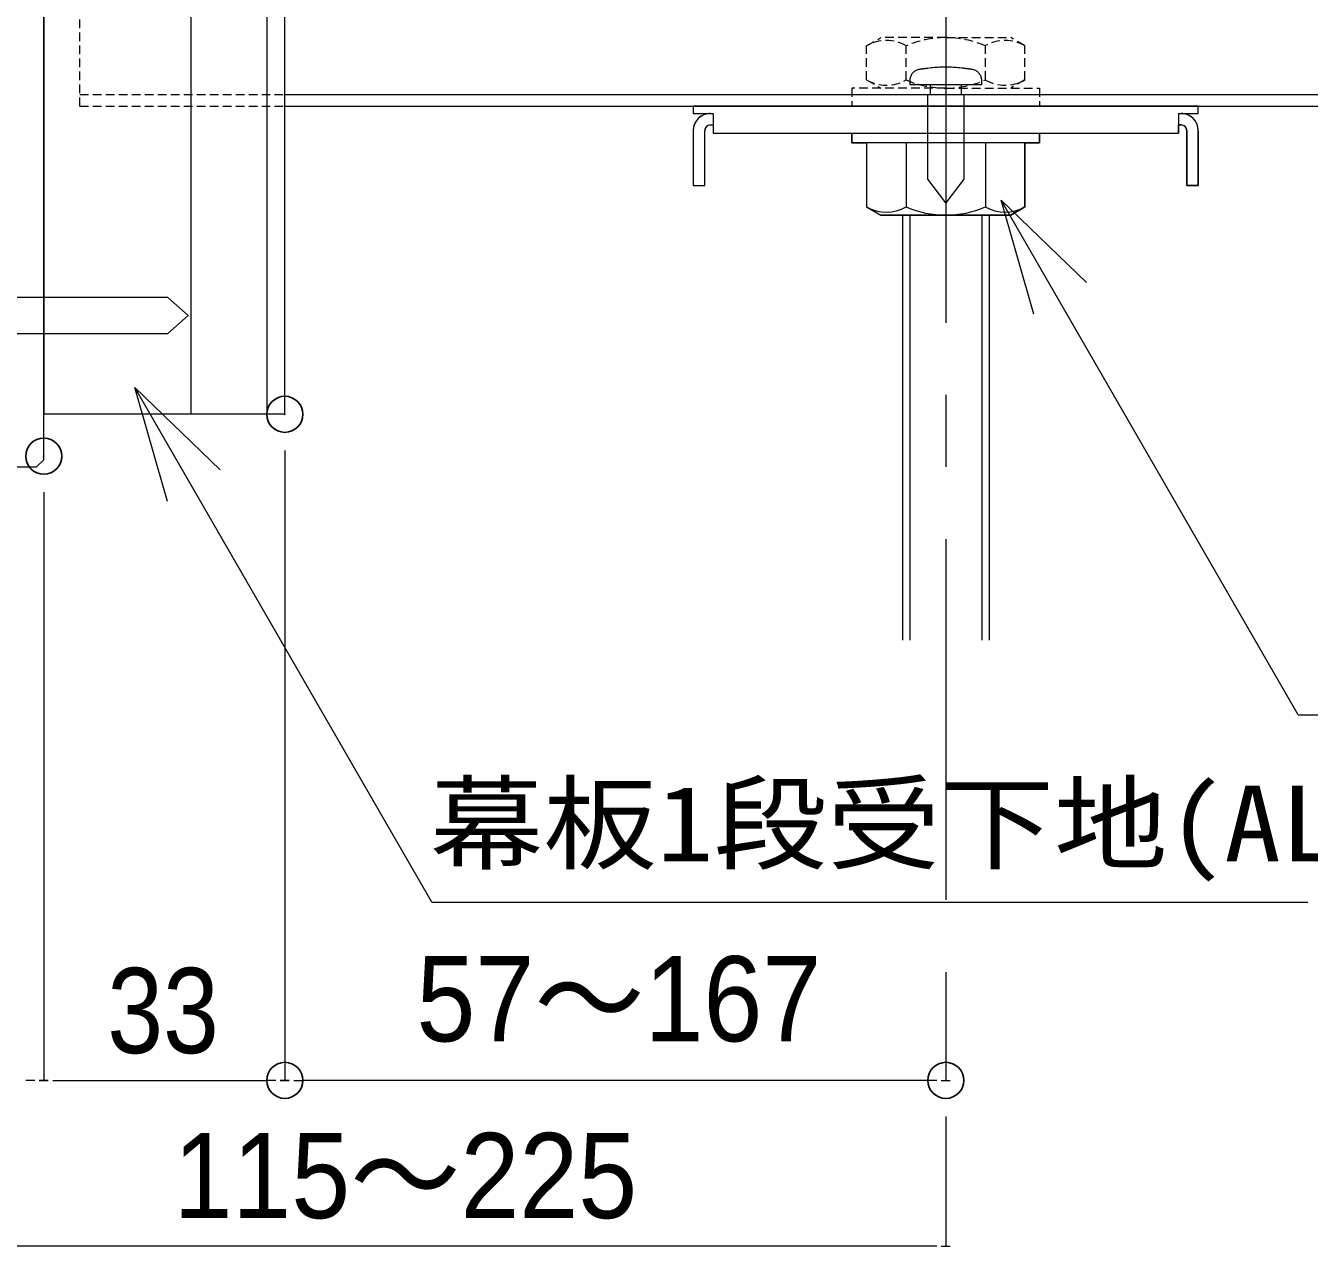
# Model space of a CAD drawing. Units: millimetres, scale not verified. Extents: x -450 to 450, y -136 to 136.
# Drawn here: x -203.19 to -167.61, y 47.55 to 81.38 of the extents above; entities that cross this region are included whole.
import ezdxf
from ezdxf.enums import TextEntityAlignment as Align

# ---------------------------------------------------------------- set-up
doc = ezdxf.new("R2010")
doc.units = ezdxf.units.MM
doc.header["$LTSCALE"] = 2
doc.header["$PDMODE"] = 32
doc.header["$PDSIZE"] = 1
doc.linetypes.add('CHAIN1', pattern=[8, 5, -1, 1, -1])
doc.linetypes.add('DASHED1', pattern=[1.8, 1.2, -0.6])
for name, color, linetype, lineweight in [('0-1_デッキ', 4, 'Continuous', 9), ('0-2_束', 4, 'Continuous', 9), ('0-3_根太', 4, 'Continuous', 9), ('0-4_文字', 4, 'Continuous', 9), ('0-5_幕板下地', 7, 'Continuous', 9), ('0-6_ビス', 4, 'Continuous', 9), ('0-9_寸法', 7, 'Continuous', 9), ('0-A_0', 2, 'Continuous', 9), ('0-C_幕板', 4, 'Continuous', 9)]:
    doc.layers.add(name, color=color, linetype=linetype, lineweight=lineweight)
doc.layers.add('0-B_Defpoints', color=7, linetype='Continuous')
doc.styles.add('ＭＳ ゴシック', font='')
doc.styles.add('ＭＳ Ｐゴシック', font='')
doc.styles.get('ＭＳ ゴシック').set_extended_font_data('MS Gothic')
doc.styles.get('ＭＳ Ｐゴシック').set_extended_font_data('MS PGothic')

# ---------------------------------------------------------------- blocks, each defined once
blk = doc.blocks.new('グループ-72-1')
at = {"layer": '0-2_束'}
for p, q in [((5718.22, -4253.67), (5718.22, -4250.97)), ((5770.22, -4250.97), (5770.22, -4253.67)), ((5770.22, -4253.67), (5718.22, -4253.67)), ((5722.28, -4253.67), (5722.28, -4271.39)), ((5766.15, -4253.67), (5722.28, -4253.67)), ((5733.25, -4253.67), (5733.25, -4271.39)), ((5755.19, -4253.67), (5755.19, -4271.39)), ((5766.15, -4253.67), (5766.15, -4271.39)), ((5722.28, -4271.39), (5726.22, -4273.67)), ((5766.15, -4271.39), (5762.22, -4273.67)), ((5762.22, -4273.67), (5726.22, -4273.67))]:
    blk.add_line(p, q, dxfattribs=at)
for centre, radius, start, end in [((5727.76, -4261.89), 10.97, 240, 300), ((5744.22, -4246.08), 27.59, 246.5735, 293.4265), ((5760.67, -4261.89), 10.97, 240, 300)]:
    blk.add_arc(centre, radius, start, end, dxfattribs=at)
blk = doc.blocks.new('グループ-73-1')
at = {"layer": '0-2_束'}
for p, q in [((5674.22, -4243.47), (5674.22, -4245.47)), ((5814.22, -4243.47), (5674.22, -4243.47)), ((5814.22, -4245.47), (5814.22, -4243.47)), ((5674.22, -4245.47), (5679.71, -4245.47)), ((5679.71, -4245.47), (5679.71, -4250.97)), ((5808.72, -4245.47), (5814.22, -4245.47)), ((5808.72, -4245.47), (5808.72, -4250.97)), ((5679.71, -4250.97), (5808.72, -4250.97))]:
    blk.add_line(p, q, dxfattribs=at)
blk = doc.blocks.new('グループ-74-1')
at = {"layer": '0-2_束'}
for p, q in [((5674.22, -4250.27), (5674.22, -4265.47)), ((5677.42, -4265.47), (5677.42, -4250.27)), ((5674.22, -4265.47), (5677.42, -4265.47))]:
    blk.add_line(p, q, dxfattribs=at)
for radius in [4.8, 1.6]:
    blk.add_arc((5679.02, -4250.27), radius, 90, 180, dxfattribs=at)
blk = doc.blocks.new('グループ-75-1')
at = {"layer": '0-2_束'}
for p, q in [((5809.42, -4248.67), (5808.72, -4248.67)), ((5811.02, -4265.47), (5811.02, -4250.27)), ((5814.22, -4250.27), (5814.22, -4265.47)), ((5814.22, -4265.47), (5811.02, -4265.47))]:
    blk.add_line(p, q, dxfattribs=at)
for radius in [4.8, 1.6]:
    blk.add_arc((5809.42, -4250.27), radius, 0, 90, dxfattribs=at)
blk = doc.blocks.new('グループ-76-1')
at = {"layer": '0-2_束', "linetype": 'DASHED1'}
for p, q in [((5722.28, -4226.74), (5726.22, -4224.47)), ((5744.22, -4224.47), (5726.22, -4224.47)), ((5744.22, -4224.47), (5762.22, -4224.47)), ((5766.15, -4226.74), (5762.22, -4224.47)), ((5722.28, -4236.19), (5722.28, -4226.74)), ((5733.25, -4236.19), (5733.25, -4226.74)), ((5755.19, -4236.19), (5755.19, -4226.74)), ((5766.15, -4236.19), (5766.15, -4226.74)), ((5722.28, -4236.19), (5726.22, -4238.47)), ((5766.15, -4236.19), (5762.22, -4238.47)), ((5718.22, -4238.47), (5718.22, -4243.47)), ((5744.22, -4238.47), (5718.22, -4238.47)), ((5744.22, -4238.47), (5726.22, -4238.47)), ((5744.22, -4238.47), (5770.22, -4238.47)), ((5744.22, -4238.47), (5762.22, -4238.47)), ((5770.22, -4238.47), (5770.22, -4243.47))]:
    blk.add_line(p, q, dxfattribs=at)
for centre, radius, start, end in [((5727.76, -4236.24), 10.97, 60, 120), ((5744.22, -4252.06), 27.59, 90, 113.4265), ((5744.22, -4252.06), 27.59, 66.5735, 90), ((5760.67, -4236.24), 10.97, 60, 120), ((5727.76, -4226.69), 10.97, 240, 300), ((5744.22, -4210.88), 27.59, 246.5735, 270), ((5744.22, -4210.88), 27.59, 270, 293.4265), ((5760.67, -4226.69), 10.97, 240, 300)]:
    blk.add_arc(centre, radius, start, end, dxfattribs=at)
blk = doc.blocks.new('グループ-77-1')
at = {"layer": '0-2_束'}
blk.add_line((5679.02, -4248.67), (5679.71, -4248.67), dxfattribs=at)
for points in [[(5674.22, -4243.47), (5674.22, -4245.47), (5679.02, -4245.47)], [(5809.42, -4245.47), (5814.22, -4245.47), (5814.22, -4243.47), (5674.22, -4243.47)], [(5674.22, -4250.27), (5674.22, -4265.47), (5677.42, -4265.47), (5677.42, -4250.27)], [(5679.02, -4248.67), (5679.71, -4248.67), (5679.71, -4250.97), (5718.22, -4250.97), (5718.22, -4253.67), (5722.28, -4253.67), (5722.28, -4271.39), (5726.22, -4273.67), (5762.22, -4273.67), (5766.15, -4271.39), (5766.15, -4253.67), (5770.22, -4253.67), (5770.22, -4250.97), (5808.72, -4250.97), (5808.72, -4248.67), (5809.42, -4248.67)], [(5811.02, -4250.27), (5811.02, -4265.47), (5814.22, -4265.47), (5814.22, -4250.27)]]:
    blk.add_lwpolyline(points, dxfattribs=at)
for centre, radius, start, end in [((5679.02, -4250.27), 4.8, 135, 180), ((5679.02, -4250.27), 4.8, 90, 135), ((5809.42, -4250.27), 4.8, 45, 90), ((5809.42, -4250.27), 4.8, 0, 45), ((5679.02, -4250.27), 1.6, 135, 180), ((5679.02, -4250.27), 1.6, 90, 135), ((5809.42, -4250.27), 1.6, 45, 90), ((5809.42, -4250.27), 1.6, 0, 45)]:
    blk.add_arc(centre, radius, start, end, dxfattribs=at)
for name in ['グループ-76-1', 'グループ-73-1', 'グループ-74-1', 'グループ-75-1', 'グループ-72-1']:
    blk.add_blockref(name, (0, 0), dxfattribs=at)
blk = doc.blocks.new('グループ-78-1')
at = {"layer": '0-2_束'}
for p, q in [((5732.22, -4273.67), (5732.22, -4391.5)), ((5734.22, -4273.67), (5734.22, -4391.5)), ((5754.22, -4273.67), (5754.22, -4391.5)), ((5756.22, -4273.67), (5756.22, -4391.5))]:
    blk.add_line(p, q, dxfattribs=at)
blk = doc.blocks.new('グループ-79-1')
at = {"layer": '0-1_デッキ'}
blk.add_blockref('グループ-78-1', (0, 0), dxfattribs=at)
at = {"layer": '0-2_束'}
blk.add_blockref('グループ-77-1', (0, 0), dxfattribs=at)
blk = doc.blocks.new('グループ-80-1')
at = {"layer": '0-3_根太', "linetype": 'DASHED1'}
for p, q in [((5504.22, -4173.47), (5561.02, -4173.47)), ((5504.22, -4243.47), (5504.22, -4173.47)), ((5504.22, -4184.47), (5561.02, -4184.47)), ((5504.22, -4240.27), (5561.02, -4240.27)), ((5504.22, -4243.47), (5561.02, -4243.47))]:
    blk.add_line(p, q, dxfattribs=at)
blk = doc.blocks.new('グループ-81-1')
at = {"layer": '0-3_根太'}
for p, q in [((5561.02, -4240.27), (6500.22, -4240.27)), ((5561.02, -4243.47), (6500.22, -4243.47))]:
    blk.add_line(p, q, dxfattribs=at)
blk = doc.blocks.new('_DOT')
at = {"layer": '0-A_0', "color": 7}
for p, q in [((-1, 0), (-2, 0)), ((-0.5, 0), (0.5, 0))]:
    blk.add_line(p, q, dxfattribs=at)
blk = doc.blocks.new('グループ-169-1')
at = {"layer": '0-6_ビス'}
for p, q in [((5452.09, -4297.14), (5450.29, -4297.14)), ((5450.29, -4305.75), (5452.09, -4305.75))]:
    blk.add_line(p, q, dxfattribs=at)
for points in [[(5450.29, -4306.45), (5444.22, -4311.85), (5444.22, -4291.05), (5450.29, -4296.45)], [(5452.09, -4306.45), (5528.59, -4306.45), (5534.22, -4301.45), (5528.59, -4296.45), (5452.09, -4296.45)]]:
    blk.add_lwpolyline(points, close=True, dxfattribs=at)
blk = doc.blocks.new('グループ-201-1')
at = {"layer": '0-5_幕板下地', "color": 1}
for p, q in [((5494.22, -4128.87), (5494.22, -4328.87)), ((5561.02, -4128.87), (5494.22, -4128.87)), ((5535.02, -4128.87), (5535.02, -4168.87)), ((5556.02, -4128.87), (5556.02, -4168.87)), ((5561.02, -4168.87), (5561.02, -4128.87)), ((5504.23, -4168.87), (5561.02, -4168.87)), ((5504.23, -4174.87), (5504.23, -4168.87)), ((5561.02, -4174.87), (5504.23, -4174.87)), ((5535.02, -4174.87), (5535.02, -4328.87)), ((5556.02, -4174.87), (5556.02, -4328.87)), ((5561.02, -4328.87), (5561.02, -4174.87)), ((5494.22, -4300.89), (5494.22, -4303.5)), ((5561.02, -4328.87), (5494.22, -4328.87))]:
    blk.add_line(p, q, dxfattribs=at)
blk = doc.blocks.new('グループ-213-1')
at = {"layer": '0-6_ビス'}
for p, q in [((5739.97, -4240.27), (5739.97, -4237.47)), ((5748.46, -4237.47), (5748.46, -4240.27))]:
    blk.add_line(p, q, dxfattribs=at)
for points in [[(5742.51, -4232.7), (5742.04, -4232.73), (5741.57, -4232.76), (5741.1, -4232.79), (5740.63, -4232.83), (5740.16, -4232.88), (5739.69, -4232.93), (5739.22, -4232.99), (5739.11, -4233), (5739.01, -4233.01), (5738.9, -4233.03), (5738.8, -4233.04), (5738.7, -4233.05), (5738.59, -4233.07), (5738.49, -4233.08), (5738.39, -4233.09), (5738.28, -4233.11), (5738.18, -4233.12), (5738.07, -4233.13), (5737.97, -4233.15), (5737.87, -4233.16), (5737.76, -4233.17), (5737.66, -4233.19), (5737.56, -4233.2), (5737.45, -4233.21), (5737.35, -4233.23), (5737.24, -4233.24), (5737.14, -4233.25), (5737.04, -4233.27), (5736.86, -4233.29), (5736.66, -4233.33), (5736.46, -4233.39), (5736.26, -4233.46), (5736.06, -4233.54), (5735.87, -4233.64), (5735.67, -4233.76), (5735.49, -4233.89), (5735.32, -4234.03), (5735.15, -4234.18), (5735, -4234.35)], [(5752.12, -4233.44), (5751.92, -4233.37), (5751.72, -4233.32), (5751.52, -4233.28), (5751.37, -4233.26), (5751.27, -4233.25), (5751.16, -4233.24), (5751.06, -4233.22), (5750.96, -4233.21), (5750.85, -4233.2), (5750.75, -4233.18), (5750.64, -4233.17), (5750.54, -4233.16), (5750.44, -4233.14), (5750.33, -4233.13), (5750.23, -4233.12), (5750.12, -4233.1), (5750.02, -4233.09), (5749.92, -4233.08), (5749.81, -4233.06), (5749.71, -4233.05), (5749.61, -4233.04), (5749.5, -4233.02), (5749.4, -4233.01), (5749.29, -4233), (5749.1, -4232.97), (5748.63, -4232.92), (5748.16, -4232.87), (5747.69, -4232.82), (5747.22, -4232.78), (5746.75, -4232.75), (5746.28, -4232.72), (5745.8, -4232.7), (5745.33, -4232.68), (5744.86, -4232.67), (5744.39, -4232.67), (5743.92, -4232.67), (5743.45, -4232.67), (5742.98, -4232.69), (5742.51, -4232.7)], [(5754.22, -4237.47), (5754.22, -4237.42), (5754.22, -4237.37), (5754.22, -4237.32), (5754.22, -4237.27), (5754.22, -4237.23), (5754.22, -4237.18), (5754.22, -4237.13), (5754.22, -4237.08), (5754.22, -4237.03), (5754.22, -4236.99), (5754.22, -4236.94), (5754.22, -4236.89), (5754.22, -4236.84), (5754.22, -4236.79), (5754.22, -4236.74), (5754.22, -4236.7), (5754.22, -4236.65), (5754.22, -4236.6), (5754.22, -4236.55), (5754.22, -4236.5), (5754.22, -4236.46), (5754.21, -4236.29), (5754.2, -4236.09), (5754.17, -4235.88), (5754.12, -4235.67), (5754.06, -4235.47), (5753.99, -4235.26), (5753.9, -4235.06), (5753.8, -4234.86), (5753.68, -4234.67), (5753.55, -4234.48), (5753.4, -4234.31), (5753.24, -4234.14), (5753.07, -4233.99), (5752.9, -4233.85), (5752.71, -4233.73), (5752.52, -4233.62), (5752.32, -4233.52), (5752.12, -4233.44)], [(5735, -4234.35), (5734.85, -4234.53), (5734.72, -4234.71), (5734.61, -4234.91), (5734.51, -4235.11), (5734.42, -4235.31), (5734.35, -4235.52), (5734.3, -4235.73), (5734.26, -4235.93), (5734.23, -4236.14), (5734.22, -4236.34), (5734.22, -4236.47), (5734.22, -4236.52), (5734.22, -4236.56), (5734.22, -4236.61), (5734.22, -4236.66), (5734.22, -4236.71), (5734.22, -4236.76), (5734.22, -4236.8), (5734.22, -4236.85), (5734.22, -4236.9), (5734.22, -4236.95), (5734.22, -4237), (5734.22, -4237.05), (5734.22, -4237.09), (5734.22, -4237.14), (5734.22, -4237.19), (5734.22, -4237.24), (5734.22, -4237.29), (5734.22, -4237.33), (5734.22, -4237.38), (5734.22, -4237.43), (5734.45, -4237.47), (5735.39, -4237.47), (5736.33, -4237.47), (5737.28, -4237.47), (5738.22, -4237.47), (5739.16, -4237.47), (5740.1, -4237.47), (5741.04, -4237.47)], [(5741.04, -4237.47), (5741.98, -4237.47), (5742.92, -4237.47), (5743.86, -4237.47), (5744.8, -4237.47), (5745.75, -4237.47), (5746.69, -4237.47), (5747.63, -4237.47), (5748.57, -4237.47), (5749.51, -4237.47), (5750.45, -4237.47), (5751.39, -4237.47), (5752.33, -4237.47), (5753.28, -4237.47), (5754.22, -4237.47)]]:
    blk.add_lwpolyline(points, dxfattribs=at)
blk.add_lwpolyline([(5749.22, -4240.27), (5749.22, -4263.69), (5744.22, -4270.27), (5739.22, -4263.69), (5739.22, -4240.27)], close=True, dxfattribs=at)

msp = doc.modelspace()

# ---------------------------------------------------------------- linework, layer by layer
at = {"layer": '0-2_束', "color": 7, "linetype": 'CHAIN1'}
msp.add_line((-177.685, 83.153), (-177.685, 50.153), dxfattribs=at)
at = {"layer": '0-4_文字'}
for p, q in [((-167.915, 62.287), (-176.151, 76.552)), ((-191.926, 57.089), (-200.161, 71.353)), ((-167.915, 62.287), (-159.033, 62.287)), ((-191.926, 57.089), (-167.651, 57.089))]:
    msp.add_line(p, q, dxfattribs=at)
for points in [[(-175.245, 73.392), (-176.151, 76.552), (-173.786, 74.269)], [(-199.255, 68.194), (-200.161, 71.353), (-197.797, 69.07)]]:
    msp.add_lwpolyline(points, dxfattribs=at)
at = {"layer": '0-9_寸法'}
for p, q in [((-196.005, 69.613), (-196.005, 52.153)), ((-196.005, 69.613), (-196.005, 52.153)), ((-202.685, 68.453), (-202.685, 52.153)), ((-202.685, 68.453), (-202.685, 52.153)), ((-177.685, 53.153), (-177.685, 52.153)), ((-202.184, 52.153), (-196.506, 52.153)), ((-178.186, 52.153), (-195.504, 52.153)), ((-177.685, 51.153), (-177.685, 47.553)), ((-178.186, 47.553), (-207.184, 47.553))]:
    msp.add_line(p, q, dxfattribs=at)
at = {"layer": '0-B_Defpoints'}
for p in [(-196.005, 70.613), (-202.685, 69.453), (-196.005, 52.153), (-177.685, 52.153)]:
    msp.add_point(p, dxfattribs=at)
at = {"layer": '0-C_幕板'}
msp.add_lwpolyline([(-207.485, 69.153), (-202.885, 69.153), (-202.685, 69.353), (-202.685, 97.953), (-202.885, 98.153), (-207.485, 98.153), (-207.685, 97.953), (-207.685, 69.353)], close=True, dxfattribs=at)

# ---------------------------------------------------------------- block references
at = {"layer": '0-2_束', "xscale": 0.1, "yscale": 0.1}
msp.add_blockref('グループ-79-1', (-752.107, 503.5), dxfattribs=at)
at = {"layer": '0-3_根太', "xscale": 0.1, "yscale": 0.1}
for name in ['グループ-80-1', 'グループ-81-1']:
    msp.add_blockref(name, (-752.107, 503.5), dxfattribs=at)
at = {"layer": '0-5_幕板下地', "xscale": 0.1, "yscale": 0.1}
msp.add_blockref('グループ-201-1', (-752.107, 503.5), dxfattribs=at)
at = {"layer": '0-6_ビス', "xscale": 0.1, "yscale": 0.1}
for name in ['グループ-213-1', 'グループ-169-1']:
    msp.add_blockref(name, (-752.107, 503.5), dxfattribs=at)
at = {"layer": '0-9_寸法', "xscale": 0.2503723, "yscale": 0.2503723}
for p in [(-202.685, 52.153), (-196.005, 52.153), (-177.685, 52.153), (-177.685, 47.553)]:
    msp.add_blockref('_DOT', p, dxfattribs=at)
at = {"layer": '0-9_寸法', "xscale": 0.2503723, "yscale": 0.2503723, "rotation": 180}
for p in [(-202.685, 52.153), (-196.005, 52.153)]:
    msp.add_blockref('_DOT', p, dxfattribs=at)

# ---------------------------------------------------------------- texts
at = {"layer": '0-4_文字', "style": 'ＭＳ ゴシック', "width": 1.1}
msp.add_text('幕板1段受下地(AL)', height=2.097, dxfattribs=at).set_placement((-191.984, 57.594), align=Align.BOTTOM_LEFT)
at = {"layer": '0-9_寸法', "style": 'ＭＳ Ｐゴシック'}
for s, width, p in [('57～167', 0.95, (-192.355, 52.526)), ('33', 0.9, (-200.924, 52.2)), ('115～225', 0.95, (-199.089, 47.626))]:
    msp.add_text(s, height=2.361, dxfattribs=dict(at, width=width)).set_placement(p, align=Align.BOTTOM_LEFT)

doc.saveas('drawing.dxf')
